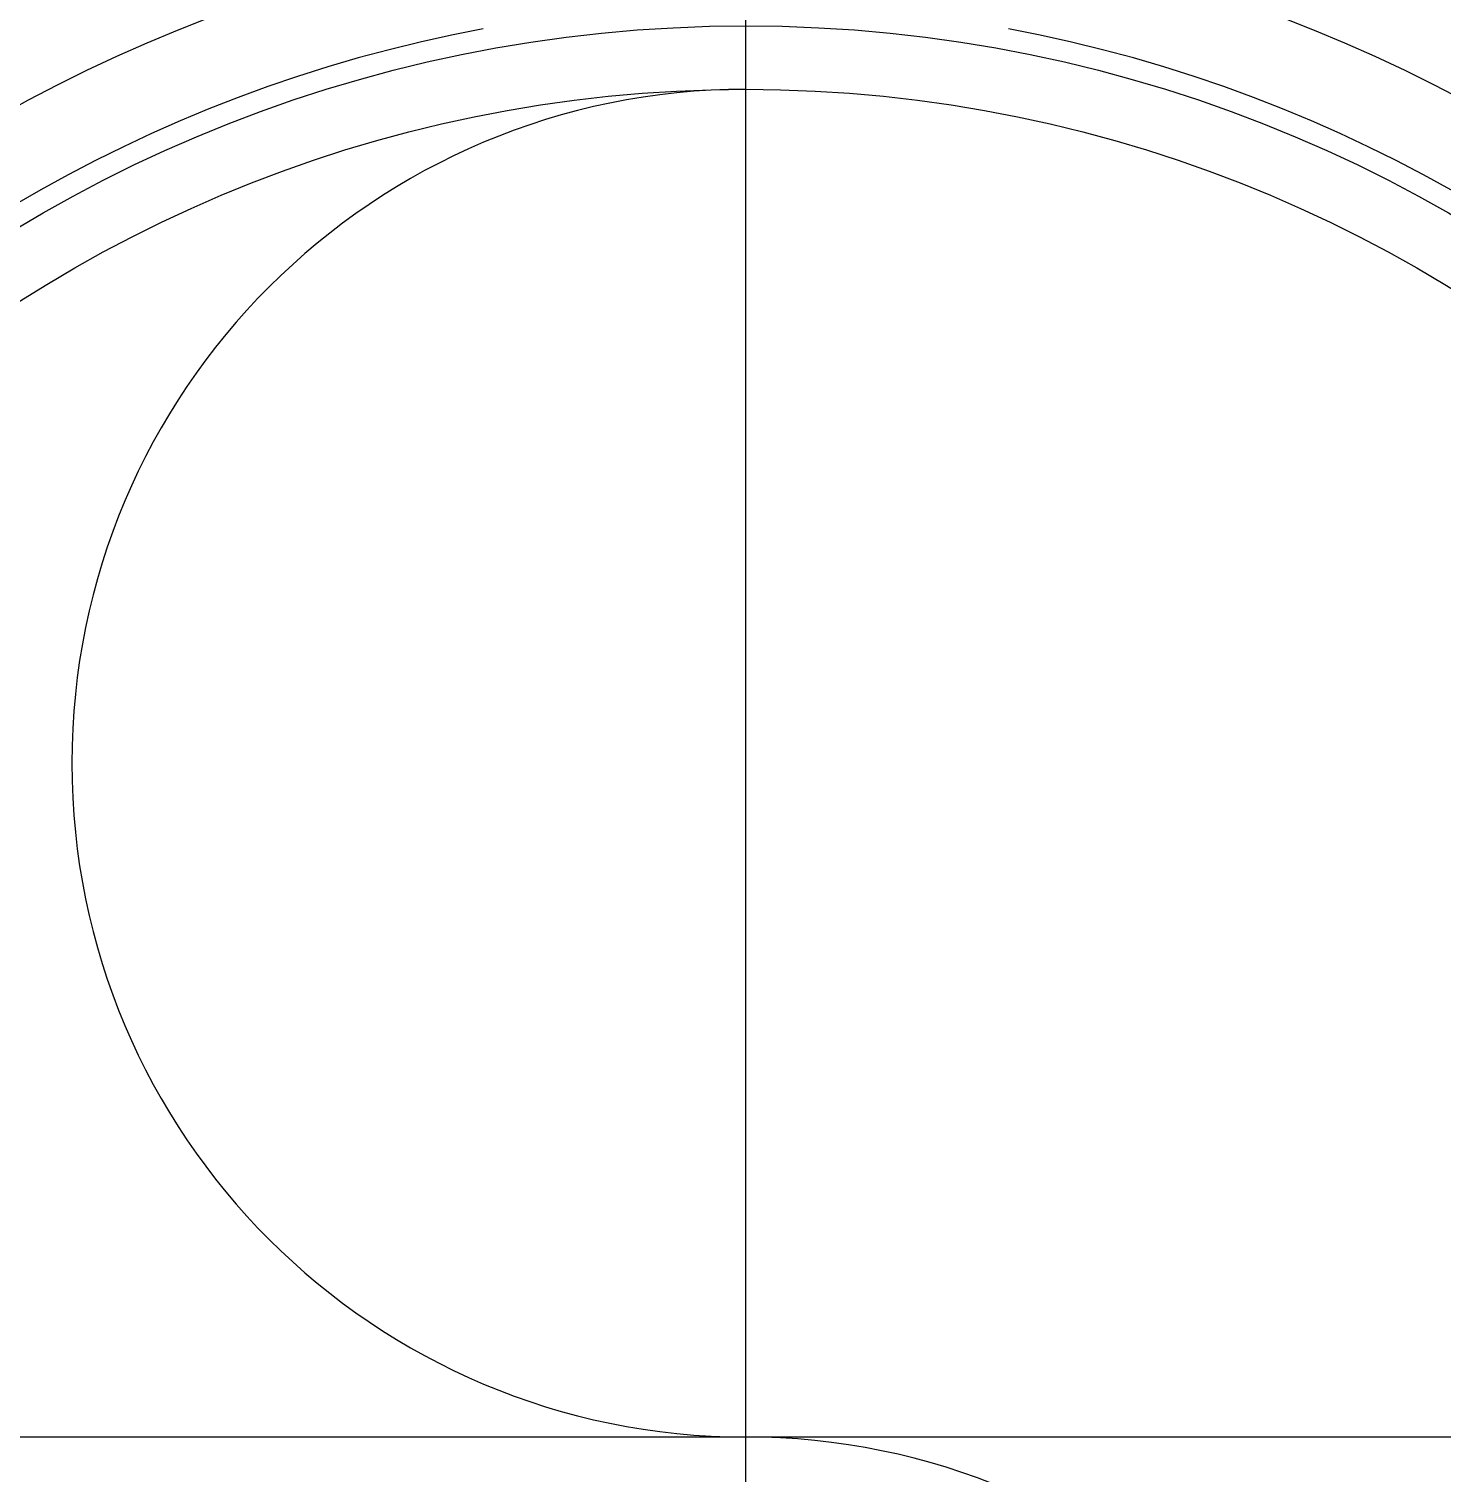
# Model space of a CAD drawing. Extents: x -409572 to -157272, y 600795 to 878326.
# Drawn here: x -398998.5 to -398770, y 805307.6 to 805541.1 of the extents above; entities that cross this region are included whole.
import ezdxf

# ---------------------------------------------------------------- set-up
doc = ezdxf.new("R2010")
doc.units = 0
doc.header["$LTSCALE"] = 1000
doc.header["$MEASUREMENT"] = 0
doc.linetypes.add('CENTER', pattern=[2, 1.25, -0.25, 0.25, -0.25])
doc.layers.get('0').update_dxf_attribs({"linetype": 'CONTINUOUS'})

msp = doc.modelspace()

# ---------------------------------------------------------------- linework, layer by layer
at = {"color": 0, "linetype": 'CENTER'}
for p, q in [((-398882.62, 805073.65), (-398882.62, 805553.16)), ((-399122.38, 805313.4), (-398642.87, 805313.4))]:
    msp.add_line(p, q, dxfattribs=at)
at = {"linetype": 'CONTINUOUS'}
for radius in [228.23, 217.96]:
    msp.add_circle((-398882.62, 805313.4), radius, dxfattribs=at)
for radius, start, end in [(245.35, 100.562, 180), (245.35, 0, 79.438), (231.66, 100.562, 180), (231.66, 0, 79.438)]:
    msp.add_arc((-398882.62, 805313.4), radius, start, end, dxfattribs=at)
for centre, start, end in [((-398882.62, 805422.38), 90, 270), ((-398882.62, 805204.42), 270, 90)]:
    msp.add_arc(centre, 108.98, start, end)

doc.saveas('drawing.dxf')
